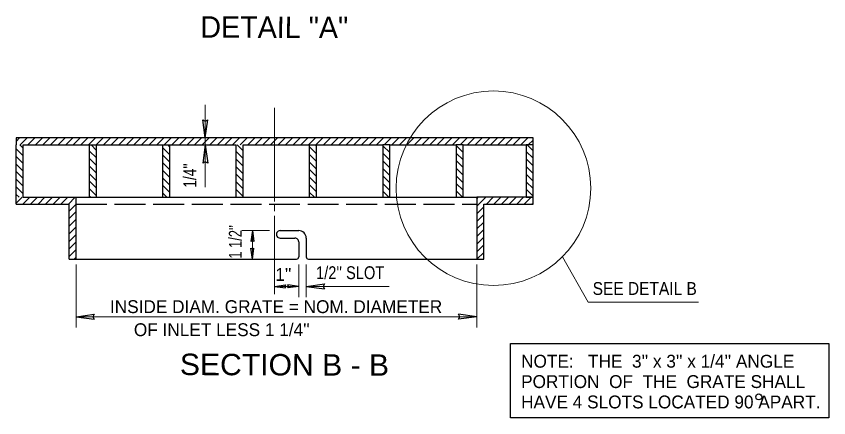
# Model space of a CAD drawing. Extents: x -395 to -23, y 146 to 425.
# Drawn here: x -204.9 to -129.2, y 224 to 261.5 of the extents above; entities that cross this region are included whole.
import ezdxf

# ---------------------------------------------------------------- set-up
doc = ezdxf.new("R2010")
doc.units = 0
doc.header["$LTSCALE"] = 0.48
doc.linetypes.add('LONG_DASHED', pattern=[7.5, 6, -1.5])
doc.layers.add('1', color=7, linetype='Continuous', lineweight=13)

msp = doc.modelspace()

# ---------------------------------------------------------------- linework, layer by layer
at = {"layer": '1'}
for p, q in [((-187.2971, 253.2539), (-187.2971, 250.154)), ((-180.8312, 252.9833), (-180.8312, 244.2403)), ((-204.9234, 249.8417), (-204.6111, 250.1541)), ((-204.5541, 249.504), (-203.904, 250.1541)), ((-203.847, 249.504), (-203.1969, 250.1541)), ((-203.1398, 249.504), (-202.4897, 250.1541)), ((-202.4327, 249.504), (-201.7827, 250.1541)), ((-201.7256, 249.504), (-201.0756, 250.1541)), ((-201.0184, 249.504), (-200.3685, 250.154)), ((-200.3113, 249.504), (-199.6614, 250.154)), ((-199.6043, 249.504), (-198.9543, 250.154)), ((-198.8972, 249.504), (-198.2472, 250.154)), ((-198.19, 249.504), (-197.5401, 250.154)), ((-197.4829, 249.504), (-196.833, 250.154)), ((-196.7758, 249.504), (-196.1259, 250.154)), ((-196.0687, 249.504), (-195.4187, 250.154)), ((-195.3617, 249.504), (-194.7116, 250.154)), ((-194.6546, 249.504), (-194.0045, 250.154)), ((-193.9475, 249.504), (-193.2974, 250.154)), ((-193.2404, 249.504), (-192.5902, 250.154)), ((-192.5332, 249.504), (-191.8832, 250.154)), ((-191.8262, 249.504), (-191.1761, 250.154)), ((-191.1191, 249.504), (-190.469, 250.154)), ((-190.4119, 249.504), (-189.7619, 250.154)), ((-189.7048, 249.504), (-189.0547, 250.154)), ((-188.9977, 249.504), (-188.3477, 250.154)), ((-188.2905, 249.504), (-187.6406, 250.1539)), ((-187.5834, 249.504), (-186.9335, 250.1539)), ((-186.8763, 249.504), (-186.2264, 250.1539)), ((-186.1693, 249.504), (-185.5192, 250.1539)), ((-185.4621, 249.504), (-184.8122, 250.1539)), ((-184.755, 249.5041), (-184.1051, 250.1539)), ((-184.0479, 249.504), (-183.398, 250.1539)), ((-183.3408, 249.504), (-182.6909, 250.1539)), ((-182.6337, 249.504), (-181.9837, 250.1539)), ((-181.9267, 249.504), (-181.2766, 250.1539)), ((-181.2196, 249.504), (-180.5695, 250.1539)), ((-180.5124, 249.504), (-179.8624, 250.1539)), ((-179.8053, 249.504), (-179.1553, 250.1539)), ((-179.0983, 249.504), (-178.4482, 250.1539)), ((-178.3912, 249.504), (-177.7411, 250.1539)), ((-177.6841, 249.504), (-177.034, 250.1539)), ((-176.977, 249.5039), (-176.3269, 250.1539)), ((-176.2698, 249.5038), (-175.6198, 250.1539)), ((-175.5627, 249.5038), (-174.9127, 250.1539)), ((-174.8556, 249.5038), (-174.2056, 250.1539)), ((-174.1485, 249.5038), (-173.4985, 250.1539)), ((-173.4414, 249.5038), (-172.7914, 250.1539)), ((-172.7343, 249.5039), (-172.0842, 250.1539)), ((-172.0272, 249.5039), (-171.3772, 250.1539)), ((-171.3201, 249.5039), (-170.6701, 250.1539)), ((-170.6129, 249.5039), (-169.963, 250.1539)), ((-169.9058, 249.5039), (-169.2559, 250.1539)), ((-169.1987, 249.5039), (-168.5487, 250.1539)), ((-168.4916, 249.5039), (-167.8416, 250.1539)), ((-167.7845, 249.5039), (-167.1345, 250.1539)), ((-167.0774, 249.5039), (-166.4274, 250.1539)), ((-166.3703, 249.5039), (-165.7203, 250.1539)), ((-165.6633, 249.5039), (-165.0132, 250.1539)), ((-164.9562, 249.5039), (-164.3061, 250.1539)), ((-164.249, 249.5039), (-163.599, 250.1539)), ((-163.542, 249.5039), (-162.8919, 250.1539)), ((-162.8347, 249.5038), (-162.1848, 250.1539)), ((-162.1277, 249.5038), (-161.4777, 250.1539)), ((-161.4206, 249.5039), (-160.7706, 250.1539)), ((-160.7135, 249.5039), (-160.0635, 250.1539)), ((-160.0063, 249.5039), (-159.3564, 250.1539)), ((-159.2993, 249.5039), (-158.6493, 250.1539)), ((-158.5922, 249.5039), (-157.9422, 250.1539)), ((-157.885, 249.5039), (-157.2351, 250.1539)), ((-204.2733, 249.1922), (-204.5853, 249.504)), ((-197.4364, 248.9971), (-197.9433, 249.504)), ((-190.5993, 249.3015), (-190.8018, 249.504)), ((-183.7622, 248.9424), (-184.3239, 249.504)), ((-176.925, 248.6712), (-177.5749, 249.321)), ((-170.088, 248.7873), (-170.7378, 249.4372)), ((-163.2509, 248.8079), (-163.9007, 249.4577)), ((-156.7388, 248.964), (-157.2788, 249.5039)), ((-157.1779, 249.5039), (-156.7388, 249.9431)), ((-204.2733, 248.485), (-204.9235, 249.1351)), ((-197.4364, 248.2899), (-198.0863, 248.9399)), ((-190.5993, 248.5944), (-191.2492, 249.2442)), ((-190.5993, 247.8872), (-191.2492, 248.5371)), ((-183.7622, 248.2352), (-184.4121, 248.8851)), ((-176.925, 247.9641), (-177.5749, 248.6139)), ((-170.088, 248.0802), (-170.7378, 248.7301)), ((-163.2509, 248.1008), (-163.9007, 248.7506)), ((-156.7388, 248.2569), (-157.3887, 248.9067)), ((-204.2733, 247.7779), (-204.9235, 248.428)), ((-197.4364, 247.5828), (-198.0863, 248.2328)), ((-190.5993, 247.1802), (-191.2492, 247.83)), ((-183.7622, 247.5282), (-184.4121, 248.178)), ((-176.925, 247.257), (-177.5749, 247.9068)), ((-170.088, 247.3732), (-170.7378, 248.0229)), ((-163.2509, 247.3937), (-163.9007, 248.0435)), ((-156.7388, 247.5497), (-157.3887, 248.1997)), ((-204.2733, 247.0708), (-204.9235, 247.7208)), ((-204.2733, 246.3637), (-204.9235, 247.0137)), ((-197.4364, 246.8757), (-198.0863, 247.5257)), ((-190.5993, 246.4731), (-191.2492, 247.1229)), ((-183.7622, 246.8211), (-184.4121, 247.4709)), ((-176.925, 246.5498), (-177.5749, 247.1997)), ((-170.088, 246.666), (-170.7378, 247.3158)), ((-163.2509, 246.6865), (-163.9007, 247.3364)), ((-156.7387, 246.8427), (-157.3887, 247.4926)), ((-204.2733, 245.6566), (-204.9235, 246.3067)), ((-197.4364, 246.1687), (-198.0863, 246.8186)), ((-190.5993, 245.7659), (-191.2492, 246.4158)), ((-183.7622, 246.1139), (-184.4121, 246.7637)), ((-176.925, 245.8427), (-177.5749, 246.4926)), ((-170.088, 245.9588), (-170.7378, 246.6087)), ((-163.2509, 245.9794), (-163.9007, 246.6293)), ((-156.7387, 246.1356), (-157.3887, 246.7854)), ((-204.2733, 244.9494), (-204.9235, 245.5996)), ((-197.4364, 245.4615), (-198.0863, 246.1115)), ((-190.5993, 245.0588), (-191.2492, 245.7087)), ((-183.7622, 245.4068), (-184.4121, 246.0567)), ((-176.925, 245.1356), (-177.5749, 245.7855)), ((-170.088, 245.2517), (-170.7378, 245.9017)), ((-163.2509, 245.2723), (-163.9007, 245.9222)), ((-156.7387, 245.4284), (-157.3887, 246.0783)), ((-204.6574, 244.6264), (-204.9235, 244.8925)), ((-197.4364, 244.7543), (-198.0863, 245.4044)), ((-190.874, 244.6264), (-191.2492, 245.0016)), ((-183.7622, 244.6997), (-184.4121, 245.3496)), ((-177.1229, 244.6264), (-177.5749, 245.0784)), ((-170.1697, 244.6264), (-170.7378, 245.1946)), ((-163.312, 244.6264), (-163.9007, 245.2151)), ((-156.7387, 244.7212), (-157.3887, 245.3713)), ((-204.9234, 244.069), (-204.3661, 244.6264)), ((-204.3088, 243.9765), (-203.659, 244.6264)), ((-203.6017, 243.9765), (-202.9518, 244.6264)), ((-202.8947, 243.9765), (-202.2447, 244.6264)), ((-202.1875, 243.9765), (-201.5377, 244.6263)), ((-201.4804, 243.9765), (-200.8305, 244.6263)), ((-200.7733, 243.9765), (-200.1234, 244.6263)), ((-200.0662, 243.9765), (-199.4163, 244.6263)), ((-199.9977, 243.338), (-199.3476, 243.9879)), ((-161.9897, 243.7835), (-161.1467, 244.6264)), ((-161.0896, 243.9764), (-160.4396, 244.6264)), ((-160.3825, 243.9764), (-159.7325, 244.6264)), ((-159.6753, 243.9764), (-159.0254, 244.6263)), ((-158.9682, 243.9764), (-158.3183, 244.6262)), ((-158.2612, 243.9765), (-157.6112, 244.6262)), ((-157.5541, 243.9765), (-156.9042, 244.6262)), ((-199.9977, 242.6308), (-199.3476, 243.2808)), ((-180.8312, 243.8921), (-180.8312, 243.3118)), ((-161.9897, 243.0764), (-161.3397, 243.7262)), ((-199.9977, 241.9237), (-199.3476, 242.5737)), ((-180.8312, 242.8863), (-180.8312, 235.5737)), ((-161.9897, 242.3692), (-161.3397, 243.0192)), ((-199.9977, 241.2167), (-199.3476, 241.8667)), ((-161.9897, 241.6622), (-161.3397, 242.312)), ((-199.9977, 240.5095), (-199.3476, 241.1595)), ((-181.3147, 241.5111), (-183.9032, 241.5111)), ((-182.9032, 241.5112), (-182.9032, 238.8598)), ((-161.9897, 240.9551), (-161.3397, 241.6049)), ((-199.9977, 239.8023), (-199.3476, 240.4524)), ((-161.9897, 240.2479), (-161.3397, 240.8978)), ((-161.9897, 239.5408), (-161.3397, 240.1907)), ((-199.9977, 239.0952), (-199.3476, 239.7453)), ((-161.9635, 238.8598), (-161.3397, 239.4836)), ((-199.526, 238.8598), (-199.3476, 239.0382)), ((-199.3477, 238.3598), (-199.3477, 232.4667)), ((-178.5848, 238.3598), (-178.5848, 235.3066)), ((-177.8849, 238.3597), (-177.8848, 235.3066)), ((-161.9897, 238.3597), (-161.9897, 232.4667)), ((-178.5848, 236.3066), (-180.8312, 236.3066)), ((-177.8849, 236.3066), (-170.1608, 236.3066)), ((-161.9897, 233.4666), (-199.3477, 233.4667))]:
    msp.add_line(p, q, dxfattribs=at)
at = {"layer": '1', "lineweight": 25}
for p, q in [((-187.2962, 250.1543), (-187.5302, 251.8573)), ((-187.2962, 250.1543), (-187.0623, 251.8573)), ((-204.9234, 243.9765), (-204.9235, 249.504)), ((-204.2734, 244.6263), (-204.2735, 249.504)), ((-198.0863, 244.6264), (-198.0863, 249.504)), ((-197.4363, 244.6263), (-197.4364, 249.504)), ((-191.2492, 244.6264), (-191.2492, 249.5039)), ((-190.5993, 249.504), (-184.4122, 249.504)), ((-190.5992, 244.6263), (-190.5993, 249.5039)), ((-187.2979, 249.5037), (-187.5319, 247.8007)), ((-187.2979, 249.5037), (-187.0639, 247.8007)), ((-184.4121, 244.6264), (-184.4122, 249.504)), ((-183.7622, 244.6263), (-183.7622, 249.504)), ((-177.5749, 244.6264), (-177.575, 249.5039)), ((-176.925, 249.3783), (-177.0507, 249.5038)), ((-176.925, 244.6263), (-176.9251, 249.5039)), ((-170.088, 249.4945), (-170.0975, 249.5039)), ((-170.088, 249.504), (-163.9008, 249.5039)), ((-163.2509, 249.5039), (-157.3887, 249.5039)), ((-204.9234, 243.9765), (-199.9977, 243.9765)), ((-204.2734, 244.6263), (-199.3476, 244.6263)), ((-199.9977, 238.8598), (-199.9977, 243.9765)), ((-198.0154, 244.6264), (-198.0863, 244.6973)), ((-184.396, 244.6263), (-184.4121, 244.6425)), ((-161.9897, 244.6264), (-161.9897, 238.8597)), ((-161.9897, 244.4906), (-161.8538, 244.6264)), ((-157.3509, 244.6263), (-157.3887, 244.6641)), ((-156.8469, 243.9765), (-156.7387, 244.0845)), ((-182.9038, 241.511), (-183.0442, 240.4892)), ((-182.9038, 241.511), (-182.7633, 240.4891)), ((-180.3148, 241.5111), (-178.585, 241.5111)), ((-180.3148, 240.8112), (-178.9349, 240.8112)), ((-178.5848, 240.4612), (-178.5848, 239.06)), ((-177.8849, 240.811), (-177.8849, 239.0598)), ((-182.9027, 238.86), (-183.0432, 239.8819)), ((-182.9027, 238.86), (-182.7623, 239.8818)), ((-199.9977, 238.8598), (-199.3477, 238.8598)), ((-199.3477, 238.8598), (-178.7848, 238.8598)), ((-177.6849, 238.8598), (-161.9897, 238.8598)), ((-180.831, 236.3061), (-179.8092, 236.4465)), ((-178.585, 236.3071), (-179.6068, 236.4475)), ((-177.8846, 236.3057), (-176.1816, 236.5397)), ((-180.831, 236.3061), (-179.8092, 236.1657)), ((-178.585, 236.3071), (-179.6068, 236.1667)), ((-177.8846, 236.3057), (-176.1816, 236.0717)), ((-199.3473, 233.4659), (-197.6443, 233.6999)), ((-199.3473, 233.4659), (-197.6443, 233.2319)), ((-161.99, 233.4674), (-163.6931, 233.2334)), ((-161.99, 233.4674), (-163.693, 233.7014))]:
    msp.add_line(p, q, dxfattribs=at)
at = {"layer": '1', "linetype": 'LONG_DASHED', "lineweight": 25}
msp.add_line((-199.3476, 243.9762), (-161.9896, 243.9763), dxfattribs=at)
at = {"layer": '1', "lineweight": 25}
for points in [[(-187.5302, 251.8573), (-187.2939, 251.7256), (-187.0623, 251.8573)], [(-156.7389, 250.1539), (-204.9234, 250.154), (-204.9234, 249.504)], [(-156.7388, 249.5039), (-156.7388, 250.1539), (-156.7389, 250.1539)], [(-204.2735, 249.504), (-197.4364, 249.504), (-190.5993, 249.5039)], [(-183.7622, 249.504), (-176.9251, 249.5039), (-170.7379, 249.5039)], [(-187.0639, 247.8007), (-187.3004, 247.9324), (-187.5319, 247.8007)], [(-199.3477, 238.8598), (-199.3476, 244.6263), (-161.9897, 244.6264)], [(-157.3887, 244.6263), (-161.9897, 244.6264), (-161.9897, 238.8597)], [(-161.9897, 238.8598), (-161.3397, 238.8598), (-161.3397, 243.9764), (-156.7388, 243.9764), (-156.7387, 244.6262), (-161.9897, 244.6264)], [(-161.9897, 238.8598), (-161.3397, 238.8598), (-161.3397, 243.9764), (-156.7388, 243.9764), (-156.7387, 244.6262)], [(-182.7633, 240.4891), (-182.9052, 240.5682), (-183.0442, 240.4892)], [(-183.0432, 239.8819), (-182.9013, 239.8028), (-182.7623, 239.8818)], [(-179.8092, 236.4465), (-179.8882, 236.3047), (-179.8092, 236.1657)], [(-179.6068, 236.1667), (-179.5277, 236.3085), (-179.6068, 236.4475)], [(-176.1816, 236.5397), (-176.3133, 236.3033), (-176.1816, 236.0717)], [(-197.6443, 233.6999), (-197.7761, 233.4634), (-197.6443, 233.2319)], [(-163.6931, 233.2334), (-163.5613, 233.4698), (-163.693, 233.7014)]]:
    msp.add_lwpolyline(points, dxfattribs=at)
at = {"layer": '1'}
for points in [[(-187.2971, 249.504), (-187.2971, 245.5589), (-187.2971, 250.154)], [(-141.2972, 234.8408), (-151.5969, 234.8408), (-153.9909, 239.0732)]]:
    msp.add_lwpolyline(points, dxfattribs=at)
at = {"layer": '1', "lineweight": 25}
for points in [[(-170.7378, 244.6264), (-170.088, 244.6263), (-170.088, 249.504), (-170.7378, 249.504)], [(-163.9007, 244.6264), (-163.2509, 244.6263), (-163.2509, 249.5039), (-163.9007, 249.5039)], [(-157.3887, 249.5039), (-157.3887, 244.6263), (-156.7387, 244.6262), (-156.7388, 249.5039)], [(-158.8244, 230.9667), (-129.1641, 230.9667), (-129.1641, 224.0463), (-158.8244, 224.0463)]]:
    msp.add_lwpolyline(points, close=True, dxfattribs=at)
at = {"layer": '1'}
msp.add_circle((-160.4304, 245.4673), 9.0748, dxfattribs=at)
at = {"layer": '1', "lineweight": 25}
msp.add_circle((-135.6905, 225.9899), 0.2759, dxfattribs=at)
for centre, radius, start, end in [((-180.3148, 241.1612), 0.3499, 89.99783, 270.01152), ((-178.5849, 240.8111), 0.7, 359.99783, 90.00306), ((-178.9349, 240.4612), 0.35, 359.994, 90.00544), ((-178.7848, 239.0599), 0.2, 269.99312, 359.99409), ((-177.6849, 239.0598), 0.2, 179.99322, 269.99556)]:
    msp.add_arc(centre, radius, start, end, dxfattribs=at)

# ---------------------------------------------------------------- texts
at = {"layer": '1'}
msp.add_text('DETAIL "A"', height=2, rotation=359.798, dxfattribs=at).set_placement((-187.7625, 259.5175))
for s, height, rotation, width, p in [("1/4''", 1.2, 90, 0.8, (-188.1351, 245.5106)), ("1 1/2''", 1.2, 90, 0.75, (-183.9003, 238.8899)), ('SECTION B - B', 2, 359.798, 1.05, (-189.6693, 228.0295))]:
    msp.add_text(s, height=height, rotation=rotation, dxfattribs=dict(at, width=width)).set_placement(p)
for s, p in [("1''", (-180.769, 236.821)), ('INSIDE DIAM. GRATE = NOM. DIAMETER ', (-196.1855, 233.8143)), ("     OF INLET LESS 1 1/4''", (-196.1853, 231.6633)), ("NOTE:   THE  3'' x 3'' x 1/4'' ANGLE", (-157.8491, 228.7207)), ('PORTION  OF  THE  GRATE SHALL ', (-157.849, 226.8207)), ('HAVE 4 SLOTS LOCATED 90 APART.', (-157.849, 224.9207))]:
    msp.add_text(s, height=1.2, dxfattribs=at).set_placement(p)
for s, width, p in [("1/2'' SLOT", 0.85, (-176.9686, 236.9838)), ('SEE DETAIL B', 0.9, (-151.1778, 235.5092))]:
    msp.add_text(s, height=1.2, dxfattribs=dict(at, width=width)).set_placement(p)

doc.saveas('drawing.dxf')
